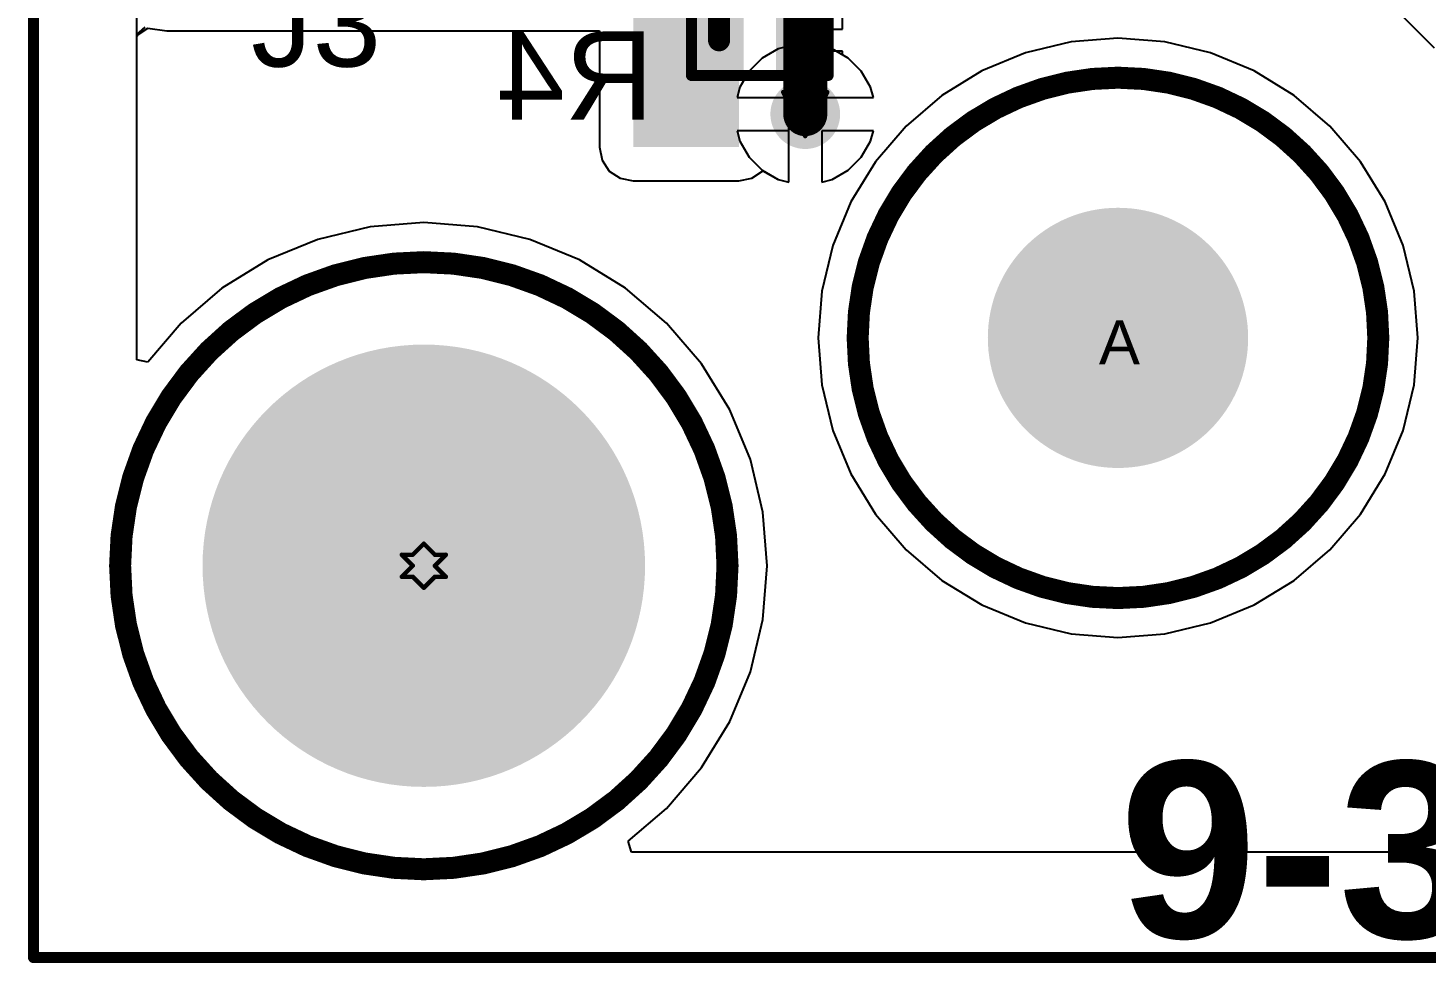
# Model space of a CAD drawing. Header units: inches. Extents: x -21 to 276, y -5 to 220.
# Drawn here: x -4.56 to 11.55, y -4.58 to 6.2 of the extents above; entities that cross this region are included whole.
import ezdxf

# ---------------------------------------------------------------- set-up
doc = ezdxf.new("R2010")
doc.units = ezdxf.units.IN
for name, color, linetype in [('Board_Outline', 216, 'Continuous'), ('Bottom Layer', 5, 'Continuous'), ('Bottom Overlay', 54, 'Continuous'), ('Bottom Paste', 16, 'Continuous'), ('Bottom Solder', 6, 'Continuous'), ('Drill Drawing', 1, 'Continuous'), ('Ground', 16, 'Continuous'), ('Keep-Out Layer', 6, 'Continuous'), ('Pad Holes', 156, 'Continuous'), ('Power + Signal', 76, 'Continuous'), ('Top Layer', 1, 'Continuous'), ('Top Overlay', 2, 'Continuous'), ('Top Solder', 216, 'Continuous'), ('Via Holes', 16, 'Continuous')]:
    doc.layers.add(name, color=color, linetype=linetype)
doc.styles.add('Arial', font='', dxfattribs={"height": 0.2})
doc.styles.add('Arial_Bold', font='', dxfattribs={"height": 0.2})
doc.styles.get('Arial').set_extended_font_data('Arial')
doc.styles.get('Arial_Bold').set_extended_font_data('Arial', bold=True)

# ---------------------------------------------------------------- blocks, each defined once
blk = doc.blocks.new('R___0402_B_194')
at = {"layer": 'Bottom Layer'}
for points in [[(-0.241, 0.317), (-0.241, -0.318), (-0.699, -0.318), (-0.699, 0.317)], [(0.699, 0.317), (0.699, -0.318), (0.241, -0.318), (0.241, 0.317)]]:
    blk.add_hatch(color=5, dxfattribs=at).paths.add_polyline_path(points)
at = {"layer": 'Bottom Paste'}
for points in [[(-0.241, 0.317), (-0.241, -0.318), (-0.699, -0.318), (-0.699, 0.317)], [(0.699, 0.317), (0.699, -0.318), (0.241, -0.318), (0.241, 0.317)]]:
    blk.add_hatch(color=16, dxfattribs=at).paths.add_polyline_path(points)
at = {"layer": 'Bottom Solder'}
for points in [[(-0.186, 0.373), (-0.186, -0.373), (-0.754, -0.373), (-0.754, 0.373)], [(0.754, 0.373), (0.754, -0.373), (0.186, -0.373), (0.186, 0.373)]]:
    blk.add_hatch(color=6, dxfattribs=at).paths.add_polyline_path(points)
at = {"layer": 'Bottom Overlay'}
for points in [[(-0.787, -0.406, 0.127, 0.127, 0), (-0.787, 0.406, 0.127, 0.127, 0)], [(-0.787, 0.406, 0.127, 0.127, 0), (0.787, 0.406, 0.127, 0.127, 0)], [(-0.813, 0.432, 0.00323, 0.00323, 0), (0.813, 0.432, 0.00323, 0.00323, 0)], [(0.787, -0.406, 0.127, 0.127, 0), (0.787, 0.406, 0.127, 0.127, 0)], [(-0.787, -0.406, 0.127, 0.127, 0), (0.787, -0.406, 0.127, 0.127, 0)]]:
    blk.add_lwpolyline(points, format="xyseb", dxfattribs=at)
for points in [[(-0.819, 0.406, 0.0635, 0.0635, 1), (-0.756, 0.406, 0.0635, 0.0635, 1)], [(-0.819, 0.406, 0.0635, 0.0635, 1), (-0.756, 0.406, 0.0635, 0.0635, 1)], [(-0.814, 0.432, 0.00161, 0.00161, 1), (-0.812, 0.432, 0.00161, 0.00161, 1)], [(0.756, 0.406, 0.0635, 0.0635, 1), (0.819, 0.406, 0.0635, 0.0635, 1)], [(0.756, 0.406, 0.0635, 0.0635, 1), (0.819, 0.406, 0.0635, 0.0635, 1)], [(0.812, 0.432, 0.00161, 0.00161, 1), (0.814, 0.432, 0.00161, 0.00161, 1)], [(-0.819, -0.406, 0.0635, 0.0635, 1), (-0.756, -0.406, 0.0635, 0.0635, 1)], [(-0.819, -0.406, 0.0635, 0.0635, 1), (-0.756, -0.406, 0.0635, 0.0635, 1)], [(0.756, -0.406, 0.0635, 0.0635, 1), (0.819, -0.406, 0.0635, 0.0635, 1)], [(0.756, -0.406, 0.0635, 0.0635, 1), (0.819, -0.406, 0.0635, 0.0635, 1)]]:
    blk.add_lwpolyline(points, format="xyseb", close=True, dxfattribs=at)

msp = doc.modelspace()

# ---------------------------------------------------------------- hatches: boundary and pattern name
at = {"layer": 'Bottom Layer'}
msp.add_hatch(color=5, dxfattribs=at).paths.add_polyline_path([(2.413, 4.826), (3.631, 4.826), (3.631, 7.829), (2.413, 7.829)])
h = msp.add_hatch(color=5, dxfattribs=at)
edge = h.paths.add_edge_path()
edge.add_arc((4.396, 5.207), 0.3, 0, 360)
at = {"layer": 'Bottom Solder'}
h = msp.add_hatch(color=6, dxfattribs=at)
edge = h.paths.add_edge_path()
edge.add_arc((4.396, 5.207), 0.402, 0, 360)
h = msp.add_hatch(color=6, dxfattribs=at)
edge = h.paths.add_edge_path()
edge.add_arc((8, 2.627), 0.102, 0, 360)
h = msp.add_hatch(color=6, dxfattribs=at)
edge = h.paths.add_edge_path()
edge.add_arc((0, 0), 0.102, 0, 360)
at = {"layer": 'Ground'}
h = msp.add_hatch(color=16, dxfattribs=at)
edge = h.paths.add_edge_path()
edge.add_arc((4.396, 5.207), 0.3, 0, 360)
at = {"layer": 'Pad Holes'}
h = msp.add_hatch(color=7, dxfattribs=at)
edge = h.paths.add_edge_path()
edge.add_arc((8, 2.627), 1.5, 0, 360)
h = msp.add_hatch(color=7, dxfattribs=at)
edge = h.paths.add_edge_path()
edge.add_arc((0, 0), 2.55, 0, 360)
at = {"layer": 'Power + Signal'}
h = msp.add_hatch(color=76, dxfattribs=at)
edge = h.paths.add_edge_path()
edge.add_arc((4.396, 5.207), 0.3, 0, 360)
at = {"layer": 'Top Layer'}
h = msp.add_hatch(color=1, dxfattribs=at)
edge = h.paths.add_edge_path()
edge.add_arc((4.396, 5.207), 0.3, 0, 360)
at = {"layer": 'Top Solder'}
h = msp.add_hatch(color=216, dxfattribs=at)
edge = h.paths.add_edge_path()
edge.add_arc((4.396, 5.207), 0.402, 0, 360)
h = msp.add_hatch(color=216, dxfattribs=at)
edge = h.paths.add_edge_path()
edge.add_arc((8, 2.627), 0.102, 0, 360)
h = msp.add_hatch(color=216, dxfattribs=at)
edge = h.paths.add_edge_path()
edge.add_arc((0, 0), 0.102, 0, 360)
at = {"layer": 'Via Holes'}
h = msp.add_hatch(color=7, dxfattribs=at)
edge = h.paths.add_edge_path()
edge.add_arc((4.396, 5.207), 0.15, 0, 360)

# ---------------------------------------------------------------- linework, layer by layer
at = {"layer": 'Board_Outline'}
for points in [[(-4.499, -4.518, 0.127, 0.127, 0), (-4.499, 95.482, 0.127, 0.127, 0)], [(-4.499, -4.518, 0.127, 0.127, 0), (109.501, -4.518, 0.127, 0.127, 0)]]:
    msp.add_lwpolyline(points, format="xyseb", dxfattribs=at)
msp.add_lwpolyline([(-4.53, -4.518, 0.0635, 0.0635, 1), (-4.467, -4.518, 0.0635, 0.0635, 1)], format="xyseb", close=True, dxfattribs=at)
msp.add_lwpolyline([(-4.53, -4.518, 0.0635, 0.0635, 1), (-4.467, -4.518, 0.0635, 0.0635, 1)], format="xyseb", close=True, dxfattribs=at)
at = {"layer": 'Bottom Layer'}
for p, q in [((4.824, 6.185), (4.824, 6.502)), ((-3.309, 6.106), (-3.292, 6.126)), ((-3.292, 6.126), (-3.182, 6.198)), ((-3.182, 6.198), (-2.962, 6.169)), ((-2.962, 6.169), (2.025, 6.169)), ((2.025, 6.169), (2.025, 4.826)), ((4.342, 5.931), (4.342, 6.185)), ((4.342, 6.185), (4.824, 6.185)), ((-3.309, 2.374), (-3.309, 6.106)), ((7.46, 6.039), (6.933, 5.913)), ((8, 6.082), (7.46, 6.039)), ((8.541, 6.039), (8, 6.082)), ((9.068, 5.913), (8.541, 6.039)), ((4.824, 5.931), (4.342, 5.931)), ((4.824, 5.892), (4.824, 5.931)), ((4.892, 5.854), (4.824, 5.892)), ((5.042, 5.703), (4.892, 5.854)), ((6.933, 5.913), (6.432, 5.705)), ((9.569, 5.705), (9.068, 5.913)), ((5.149, 5.519), (5.042, 5.703)), ((6.432, 5.705), (5.969, 5.422)), ((10.031, 5.422), (9.569, 5.705)), ((5.181, 5.397), (5.149, 5.519)), ((4.396, 5.207), (4.396, 5.397)), ((4.396, 5.397), (5.181, 5.397)), ((5.969, 5.422), (5.557, 5.07)), ((10.443, 5.07), (10.031, 5.422)), ((4.205, 4.422), (4.205, 5.207)), ((4.205, 5.207), (4.396, 5.207)), ((5.181, 5.016), (4.586, 5.016)), ((4.586, 5.016), (4.586, 4.422)), ((5.149, 4.895), (5.181, 5.016)), ((5.557, 5.07), (5.205, 4.657)), ((10.796, 4.657), (10.443, 5.07)), ((5.042, 4.711), (5.149, 4.895)), ((2.025, 4.826), (2.054, 4.677)), ((2.054, 4.677), (2.138, 4.551)), ((4.892, 4.56), (5.042, 4.711)), ((2.138, 4.551), (2.264, 4.467)), ((3.779, 4.467), (3.905, 4.551)), ((3.905, 4.551), (3.908, 4.555)), ((3.908, 4.555), (4.084, 4.454)), ((4.707, 4.454), (4.892, 4.56)), ((5.205, 4.657), (4.922, 4.195)), ((11.079, 4.195), (10.796, 4.657)), ((2.264, 4.467), (2.413, 4.438)), ((2.413, 4.438), (3.631, 4.438)), ((3.631, 4.438), (3.779, 4.467)), ((4.084, 4.454), (4.205, 4.422)), ((4.586, 4.422), (4.707, 4.454)), ((4.922, 4.195), (4.714, 3.694)), ((11.286, 3.694), (11.079, 4.195)), ((-0.619, 3.908), (-1.223, 3.763)), ((0, 3.957), (-0.619, 3.908)), ((0.619, 3.908), (0, 3.957)), ((1.223, 3.763), (0.619, 3.908)), ((-1.223, 3.763), (-1.796, 3.525)), ((1.796, 3.525), (1.223, 3.763)), ((4.714, 3.694), (4.588, 3.167)), ((11.413, 3.167), (11.286, 3.694)), ((-1.796, 3.525), (-2.326, 3.201)), ((2.326, 3.201), (1.796, 3.525)), ((-2.326, 3.201), (-2.798, 2.798)), ((2.798, 2.798), (2.326, 3.201)), ((4.588, 3.167), (4.545, 2.627)), ((11.455, 2.627), (11.413, 3.167)), ((-2.798, 2.798), (-3.182, 2.348)), ((3.201, 2.326), (2.798, 2.798)), ((4.545, 2.627), (4.588, 2.086)), ((11.413, 2.086), (11.455, 2.627)), ((-3.182, 2.348), (-3.309, 2.374)), ((3.525, 1.796), (3.201, 2.326)), ((4.588, 2.086), (4.714, 1.559)), ((11.286, 1.559), (11.413, 2.086)), ((3.763, 1.223), (3.525, 1.796)), ((4.714, 1.559), (4.922, 1.058)), ((11.079, 1.058), (11.286, 1.559)), ((3.908, 0.619), (3.763, 1.223)), ((4.922, 1.058), (5.205, 0.596)), ((10.796, 0.596), (11.079, 1.058)), ((3.957, 0), (3.908, 0.619)), ((5.205, 0.596), (5.557, 0.183)), ((10.443, 0.183), (10.796, 0.596)), ((5.557, 0.183), (5.969, -0.169)), ((10.031, -0.169), (10.443, 0.183)), ((3.908, -0.619), (3.957, 0)), ((5.969, -0.169), (6.432, -0.452)), ((9.569, -0.452), (10.031, -0.169)), ((6.432, -0.452), (6.933, -0.66)), ((9.068, -0.66), (9.569, -0.452)), ((3.763, -1.223), (3.908, -0.619)), ((6.933, -0.66), (7.46, -0.786)), ((7.46, -0.786), (8, -0.829)), ((8, -0.829), (8.541, -0.786)), ((8.541, -0.786), (9.068, -0.66)), ((3.525, -1.796), (3.763, -1.223)), ((3.201, -2.326), (3.525, -1.796)), ((2.798, -2.798), (3.201, -2.326)), ((2.356, -3.175), (2.798, -2.798)), ((2.395, -3.302), (2.356, -3.175)), ((102.608, -3.302), (2.395, -3.302))]:
    msp.add_line(p, q, dxfattribs=at)
msp.add_lwpolyline([(3.402, 6.058, 0.254, 0.254, 0), (3.402, 7.01, 0.254, 0.254, 0)], format="xyseb", dxfattribs=at)
msp.add_lwpolyline([(3.339, 6.058, 0.127, 0.127, 1), (3.466, 6.058, 0.127, 0.127, 1)], format="xyseb", close=True, dxfattribs=at)
at = {"layer": 'Drill Drawing'}
for points in [[(4.142, 5.461, 0.0508, 0.0508, 0), (4.65, 5.461, 0.0508, 0.0508, 0)], [(4.142, 5.461, 0.0508, 0.0508, 0), (4.396, 4.953, 0.0508, 0.0508, 0)], [(4.396, 4.953, 0.0508, 0.0508, 0), (4.65, 5.461, 0.0508, 0.0508, 0)], [(-0.127, 0.127, 0.0508, 0.0508, 0), (0, 0.254, 0.0508, 0.0508, 0)], [(0, 0.254, 0.0508, 0.0508, 0), (0.127, 0.127, 0.0508, 0.0508, 0)], [(-0.254, 0.127, 0.0508, 0.0508, 0), (-0.127, 0, 0.0508, 0.0508, 0)], [(-0.254, 0.127, 0.0508, 0.0508, 0), (-0.127, 0.127, 0.0508, 0.0508, 0)], [(-0.254, -0.127, 0.0508, 0.0508, 0), (-0.127, 0, 0.0508, 0.0508, 0)], [(0.127, 0.127, 0.0508, 0.0508, 0), (0.254, 0.127, 0.0508, 0.0508, 0)], [(0.127, 0, 0.0508, 0.0508, 0), (0.254, 0.127, 0.0508, 0.0508, 0)], [(0.127, 0, 0.0508, 0.0508, 0), (0.254, -0.127, 0.0508, 0.0508, 0)], [(-0.254, -0.127, 0.0508, 0.0508, 0), (-0.127, -0.127, 0.0508, 0.0508, 0)], [(-0.127, -0.127, 0.0508, 0.0508, 0), (0, -0.254, 0.0508, 0.0508, 0)], [(0, -0.254, 0.0508, 0.0508, 0), (0.127, -0.127, 0.0508, 0.0508, 0)], [(0.127, -0.127, 0.0508, 0.0508, 0), (0.254, -0.127, 0.0508, 0.0508, 0)]]:
    msp.add_lwpolyline(points, format="xyseb", dxfattribs=at)
for points in [[(4.129, 5.461, 0.0254, 0.0254, 1), (4.154, 5.461, 0.0254, 0.0254, 1)], [(4.129, 5.461, 0.0254, 0.0254, 1), (4.154, 5.461, 0.0254, 0.0254, 1)], [(4.637, 5.461, 0.0254, 0.0254, 1), (4.662, 5.461, 0.0254, 0.0254, 1)], [(4.637, 5.461, 0.0254, 0.0254, 1), (4.662, 5.461, 0.0254, 0.0254, 1)], [(4.383, 4.953, 0.0254, 0.0254, 1), (4.408, 4.953, 0.0254, 0.0254, 1)], [(4.383, 4.953, 0.0254, 0.0254, 1), (4.408, 4.953, 0.0254, 0.0254, 1)], [(-0.013, 0.254, 0.0254, 0.0254, 1), (0.013, 0.254, 0.0254, 0.0254, 1)], [(-0.013, 0.254, 0.0254, 0.0254, 1), (0.013, 0.254, 0.0254, 0.0254, 1)], [(-0.267, 0.127, 0.0254, 0.0254, 1), (-0.241, 0.127, 0.0254, 0.0254, 1)], [(-0.267, 0.127, 0.0254, 0.0254, 1), (-0.241, 0.127, 0.0254, 0.0254, 1)], [(-0.14, 0.127, 0.0254, 0.0254, 1), (-0.114, 0.127, 0.0254, 0.0254, 1)], [(-0.14, 0.127, 0.0254, 0.0254, 1), (-0.114, 0.127, 0.0254, 0.0254, 1)], [(-0.14, 0, 0.0254, 0.0254, 1), (-0.114, 0, 0.0254, 0.0254, 1)], [(-0.14, 0, 0.0254, 0.0254, 1), (-0.114, 0, 0.0254, 0.0254, 1)], [(0.114, 0.127, 0.0254, 0.0254, 1), (0.14, 0.127, 0.0254, 0.0254, 1)], [(0.114, 0.127, 0.0254, 0.0254, 1), (0.14, 0.127, 0.0254, 0.0254, 1)], [(0.114, 0, 0.0254, 0.0254, 1), (0.14, 0, 0.0254, 0.0254, 1)], [(0.114, 0, 0.0254, 0.0254, 1), (0.14, 0, 0.0254, 0.0254, 1)], [(0.241, 0.127, 0.0254, 0.0254, 1), (0.267, 0.127, 0.0254, 0.0254, 1)], [(0.241, 0.127, 0.0254, 0.0254, 1), (0.267, 0.127, 0.0254, 0.0254, 1)], [(-0.267, -0.127, 0.0254, 0.0254, 1), (-0.241, -0.127, 0.0254, 0.0254, 1)], [(-0.267, -0.127, 0.0254, 0.0254, 1), (-0.241, -0.127, 0.0254, 0.0254, 1)], [(-0.14, -0.127, 0.0254, 0.0254, 1), (-0.114, -0.127, 0.0254, 0.0254, 1)], [(-0.14, -0.127, 0.0254, 0.0254, 1), (-0.114, -0.127, 0.0254, 0.0254, 1)], [(0.114, -0.127, 0.0254, 0.0254, 1), (0.14, -0.127, 0.0254, 0.0254, 1)], [(0.114, -0.127, 0.0254, 0.0254, 1), (0.14, -0.127, 0.0254, 0.0254, 1)], [(0.241, -0.127, 0.0254, 0.0254, 1), (0.267, -0.127, 0.0254, 0.0254, 1)], [(0.241, -0.127, 0.0254, 0.0254, 1), (0.267, -0.127, 0.0254, 0.0254, 1)], [(-0.013, -0.254, 0.0254, 0.0254, 1), (0.013, -0.254, 0.0254, 0.0254, 1)], [(-0.013, -0.254, 0.0254, 0.0254, 1), (0.013, -0.254, 0.0254, 0.0254, 1)]]:
    msp.add_lwpolyline(points, format="xyseb", close=True, dxfattribs=at)
at = {"layer": 'Ground'}
for p, q in [((-3.309, 2.374), (-3.309, 6.39)), ((4.205, 5.992), (4.084, 5.96)), ((4.205, 5.397), (4.205, 5.992)), ((4.707, 5.96), (4.586, 5.992)), ((4.586, 5.992), (4.586, 5.397)), ((7.46, 6.039), (6.933, 5.913)), ((8, 6.082), (7.46, 6.039)), ((8.541, 6.039), (8, 6.082)), ((9.068, 5.913), (8.541, 6.039)), ((3.899, 5.854), (3.749, 5.703)), ((4.084, 5.96), (3.899, 5.854)), ((4.892, 5.854), (4.707, 5.96)), ((5.042, 5.703), (4.892, 5.854)), ((6.933, 5.913), (6.432, 5.705)), ((9.569, 5.705), (9.068, 5.913)), ((3.749, 5.703), (3.643, 5.519)), ((5.149, 5.519), (5.042, 5.703)), ((6.432, 5.705), (5.969, 5.422)), ((10.031, 5.422), (9.569, 5.705)), ((3.643, 5.519), (3.61, 5.397)), ((5.181, 5.397), (5.149, 5.519)), ((3.61, 5.397), (4.205, 5.397)), ((4.586, 5.397), (5.181, 5.397)), ((5.969, 5.422), (5.557, 5.07)), ((10.443, 5.07), (10.031, 5.422)), ((4.205, 5.016), (3.61, 5.016)), ((3.61, 5.016), (3.643, 4.895)), ((4.205, 4.422), (4.205, 5.016)), ((5.181, 5.016), (4.586, 5.016)), ((4.586, 5.016), (4.586, 4.422)), ((5.149, 4.895), (5.181, 5.016)), ((5.557, 5.07), (5.205, 4.657)), ((10.796, 4.657), (10.443, 5.07)), ((3.643, 4.895), (3.749, 4.711)), ((5.042, 4.711), (5.149, 4.895)), ((3.749, 4.711), (3.899, 4.56)), ((4.892, 4.56), (5.042, 4.711)), ((3.899, 4.56), (4.084, 4.454)), ((4.707, 4.454), (4.892, 4.56)), ((5.205, 4.657), (4.922, 4.195)), ((11.079, 4.195), (10.796, 4.657)), ((4.084, 4.454), (4.205, 4.422)), ((4.586, 4.422), (4.707, 4.454)), ((4.922, 4.195), (4.714, 3.694)), ((11.286, 3.694), (11.079, 4.195)), ((-0.619, 3.908), (-1.223, 3.763)), ((0, 3.957), (-0.619, 3.908)), ((0.619, 3.908), (0, 3.957)), ((1.223, 3.763), (0.619, 3.908)), ((-1.223, 3.763), (-1.796, 3.525)), ((1.796, 3.525), (1.223, 3.763)), ((4.714, 3.694), (4.588, 3.167)), ((11.413, 3.167), (11.286, 3.694)), ((-1.796, 3.525), (-2.326, 3.201)), ((2.326, 3.201), (1.796, 3.525)), ((-2.326, 3.201), (-2.798, 2.798)), ((2.798, 2.798), (2.326, 3.201)), ((4.588, 3.167), (4.545, 2.627)), ((11.455, 2.627), (11.413, 3.167)), ((-2.798, 2.798), (-3.182, 2.348)), ((3.201, 2.326), (2.798, 2.798)), ((4.545, 2.627), (4.588, 2.086)), ((11.413, 2.086), (11.455, 2.627)), ((-3.182, 2.348), (-3.309, 2.374)), ((3.525, 1.796), (3.201, 2.326)), ((4.588, 2.086), (4.714, 1.559)), ((11.286, 1.559), (11.413, 2.086)), ((3.763, 1.223), (3.525, 1.796)), ((4.714, 1.559), (4.922, 1.058)), ((11.079, 1.058), (11.286, 1.559)), ((3.908, 0.619), (3.763, 1.223)), ((4.922, 1.058), (5.205, 0.596)), ((10.796, 0.596), (11.079, 1.058)), ((3.957, 0), (3.908, 0.619)), ((5.205, 0.596), (5.557, 0.183)), ((10.443, 0.183), (10.796, 0.596)), ((5.557, 0.183), (5.969, -0.169)), ((10.031, -0.169), (10.443, 0.183)), ((3.908, -0.619), (3.957, 0)), ((5.969, -0.169), (6.432, -0.452)), ((9.569, -0.452), (10.031, -0.169)), ((6.432, -0.452), (6.933, -0.66)), ((9.068, -0.66), (9.569, -0.452)), ((3.763, -1.223), (3.908, -0.619)), ((6.933, -0.66), (7.46, -0.786)), ((7.46, -0.786), (8, -0.829)), ((8, -0.829), (8.541, -0.786)), ((8.541, -0.786), (9.068, -0.66)), ((3.525, -1.796), (3.763, -1.223)), ((3.201, -2.326), (3.525, -1.796)), ((2.798, -2.798), (3.201, -2.326)), ((2.356, -3.175), (2.798, -2.798)), ((2.395, -3.302), (2.356, -3.175)), ((102.608, -3.302), (2.395, -3.302))]:
    msp.add_line(p, q, dxfattribs=at)
at = {"layer": 'Keep-Out Layer'}
for points in [[(11, 2.627, 0.127, 0.127, 1), (5, 2.627, 0.127, 0.127, 1)], [(3.5, 0, 0.127, 0.127, 1), (-3.5, 0, 0.127, 0.127, 1)], [(4.969, 2.627, 0.0635, 0.0635, 1), (5.032, 2.627, 0.0635, 0.0635, 1)], [(10.969, 2.627, 0.0635, 0.0635, 1), (11.032, 2.627, 0.0635, 0.0635, 1)], [(-3.532, 0, 0.0635, 0.0635, 1), (-3.468, 0, 0.0635, 0.0635, 1)], [(3.468, 0, 0.0635, 0.0635, 1), (3.532, 0, 0.0635, 0.0635, 1)]]:
    msp.add_lwpolyline(points, format="xyseb", close=True, dxfattribs=at)
at = {"layer": 'Power + Signal'}
for p, q in [((-3.309, 2.374), (-3.309, 6.39)), ((4.205, 5.992), (4.084, 5.96)), ((4.205, 5.397), (4.205, 5.992)), ((4.707, 5.96), (4.586, 5.992)), ((4.586, 5.992), (4.586, 5.397)), ((7.46, 6.039), (6.933, 5.913)), ((8, 6.082), (7.46, 6.039)), ((8.541, 6.039), (8, 6.082)), ((9.068, 5.913), (8.541, 6.039)), ((3.899, 5.854), (3.749, 5.703)), ((4.084, 5.96), (3.899, 5.854)), ((4.892, 5.854), (4.707, 5.96)), ((5.042, 5.703), (4.892, 5.854)), ((6.933, 5.913), (6.432, 5.705)), ((9.569, 5.705), (9.068, 5.913)), ((3.749, 5.703), (3.643, 5.519)), ((5.149, 5.519), (5.042, 5.703)), ((6.432, 5.705), (5.969, 5.422)), ((10.031, 5.422), (9.569, 5.705)), ((3.643, 5.519), (3.61, 5.397)), ((5.181, 5.397), (5.149, 5.519)), ((3.61, 5.397), (4.205, 5.397)), ((4.586, 5.397), (5.181, 5.397)), ((5.969, 5.422), (5.557, 5.07)), ((10.443, 5.07), (10.031, 5.422)), ((4.205, 5.016), (3.61, 5.016)), ((3.61, 5.016), (3.643, 4.895)), ((4.205, 4.422), (4.205, 5.016)), ((5.181, 5.016), (4.586, 5.016)), ((4.586, 5.016), (4.586, 4.422)), ((5.149, 4.895), (5.181, 5.016)), ((5.557, 5.07), (5.205, 4.657)), ((10.796, 4.657), (10.443, 5.07)), ((3.643, 4.895), (3.749, 4.711)), ((5.042, 4.711), (5.149, 4.895)), ((3.749, 4.711), (3.899, 4.56)), ((4.892, 4.56), (5.042, 4.711)), ((3.899, 4.56), (4.084, 4.454)), ((4.707, 4.454), (4.892, 4.56)), ((5.205, 4.657), (4.922, 4.195)), ((11.079, 4.195), (10.796, 4.657)), ((4.084, 4.454), (4.205, 4.422)), ((4.586, 4.422), (4.707, 4.454)), ((4.922, 4.195), (4.714, 3.694)), ((11.286, 3.694), (11.079, 4.195)), ((-0.619, 3.908), (-1.223, 3.763)), ((0, 3.957), (-0.619, 3.908)), ((0.619, 3.908), (0, 3.957)), ((1.223, 3.763), (0.619, 3.908)), ((-1.223, 3.763), (-1.796, 3.525)), ((1.796, 3.525), (1.223, 3.763)), ((4.714, 3.694), (4.588, 3.167)), ((11.413, 3.167), (11.286, 3.694)), ((-1.796, 3.525), (-2.326, 3.201)), ((2.326, 3.201), (1.796, 3.525)), ((-2.326, 3.201), (-2.798, 2.798)), ((2.798, 2.798), (2.326, 3.201)), ((4.588, 3.167), (4.545, 2.627)), ((11.455, 2.627), (11.413, 3.167)), ((-2.798, 2.798), (-3.182, 2.348)), ((3.201, 2.326), (2.798, 2.798)), ((4.545, 2.627), (4.588, 2.086)), ((11.413, 2.086), (11.455, 2.627)), ((-3.182, 2.348), (-3.309, 2.374)), ((3.525, 1.796), (3.201, 2.326)), ((4.588, 2.086), (4.714, 1.559)), ((11.286, 1.559), (11.413, 2.086)), ((3.763, 1.223), (3.525, 1.796)), ((4.714, 1.559), (4.922, 1.058)), ((11.079, 1.058), (11.286, 1.559)), ((3.908, 0.619), (3.763, 1.223)), ((4.922, 1.058), (5.205, 0.596)), ((10.796, 0.596), (11.079, 1.058)), ((3.957, 0), (3.908, 0.619)), ((5.205, 0.596), (5.557, 0.183)), ((10.443, 0.183), (10.796, 0.596)), ((5.557, 0.183), (5.969, -0.169)), ((10.031, -0.169), (10.443, 0.183)), ((3.908, -0.619), (3.957, 0)), ((5.969, -0.169), (6.432, -0.452)), ((9.569, -0.452), (10.031, -0.169)), ((6.432, -0.452), (6.933, -0.66)), ((9.068, -0.66), (9.569, -0.452)), ((3.763, -1.223), (3.908, -0.619)), ((6.933, -0.66), (7.46, -0.786)), ((7.46, -0.786), (8, -0.829)), ((8, -0.829), (8.541, -0.786)), ((8.541, -0.786), (9.068, -0.66)), ((3.525, -1.796), (3.763, -1.223)), ((3.201, -2.326), (3.525, -1.796)), ((2.798, -2.798), (3.201, -2.326)), ((2.356, -3.175), (2.798, -2.798)), ((2.395, -3.302), (2.356, -3.175)), ((102.608, -3.302), (2.395, -3.302))]:
    msp.add_line(p, q, dxfattribs=at)
at = {"layer": 'Top Layer'}
for p, q in [((7.257, 10.36), (11.645, 5.973)), ((-3.309, 6.124), (-3.213, 6.208)), ((-3.309, 2.374), (-3.309, 6.124)), ((4.205, 5.992), (4.084, 5.96)), ((4.205, 5.397), (4.205, 5.992)), ((4.707, 5.96), (4.586, 5.992)), ((4.586, 5.992), (4.586, 5.397)), ((7.46, 6.039), (6.933, 5.913)), ((8, 6.082), (7.46, 6.039)), ((8.541, 6.039), (8, 6.082)), ((9.068, 5.913), (8.541, 6.039)), ((3.899, 5.854), (3.749, 5.703)), ((4.084, 5.96), (3.899, 5.854)), ((4.892, 5.854), (4.707, 5.96)), ((5.042, 5.703), (4.892, 5.854)), ((6.933, 5.913), (6.432, 5.705)), ((9.569, 5.705), (9.068, 5.913)), ((3.749, 5.703), (3.643, 5.519)), ((5.149, 5.519), (5.042, 5.703)), ((6.432, 5.705), (5.969, 5.422)), ((10.031, 5.422), (9.569, 5.705)), ((3.643, 5.519), (3.61, 5.397)), ((5.181, 5.397), (5.149, 5.519)), ((3.61, 5.397), (4.205, 5.397)), ((4.586, 5.397), (5.181, 5.397)), ((5.969, 5.422), (5.557, 5.07)), ((10.443, 5.07), (10.031, 5.422)), ((4.205, 5.016), (3.61, 5.016)), ((3.61, 5.016), (3.643, 4.895)), ((4.205, 4.422), (4.205, 5.016)), ((5.181, 5.016), (4.586, 5.016)), ((4.586, 5.016), (4.586, 4.422)), ((5.149, 4.895), (5.181, 5.016)), ((5.557, 5.07), (5.205, 4.657)), ((10.796, 4.657), (10.443, 5.07)), ((3.643, 4.895), (3.749, 4.711)), ((5.042, 4.711), (5.149, 4.895)), ((3.749, 4.711), (3.899, 4.56)), ((4.892, 4.56), (5.042, 4.711)), ((3.899, 4.56), (4.084, 4.454)), ((4.707, 4.454), (4.892, 4.56)), ((5.205, 4.657), (4.922, 4.195)), ((11.079, 4.195), (10.796, 4.657)), ((4.084, 4.454), (4.205, 4.422)), ((4.586, 4.422), (4.707, 4.454)), ((4.922, 4.195), (4.714, 3.694)), ((11.286, 3.694), (11.079, 4.195)), ((-0.619, 3.908), (-1.223, 3.763)), ((0, 3.957), (-0.619, 3.908)), ((0.619, 3.908), (0, 3.957)), ((1.223, 3.763), (0.619, 3.908)), ((-1.223, 3.763), (-1.796, 3.525)), ((1.796, 3.525), (1.223, 3.763)), ((4.714, 3.694), (4.588, 3.167)), ((11.413, 3.167), (11.286, 3.694)), ((-1.796, 3.525), (-2.326, 3.201)), ((2.326, 3.201), (1.796, 3.525)), ((-2.326, 3.201), (-2.798, 2.798)), ((2.798, 2.798), (2.326, 3.201)), ((4.588, 3.167), (4.545, 2.627)), ((11.455, 2.627), (11.413, 3.167)), ((-2.798, 2.798), (-3.182, 2.348)), ((3.201, 2.326), (2.798, 2.798)), ((4.545, 2.627), (4.588, 2.086)), ((11.413, 2.086), (11.455, 2.627)), ((-3.182, 2.348), (-3.309, 2.374)), ((3.525, 1.796), (3.201, 2.326)), ((4.588, 2.086), (4.714, 1.559)), ((11.286, 1.559), (11.413, 2.086)), ((3.763, 1.223), (3.525, 1.796)), ((4.714, 1.559), (4.922, 1.058)), ((11.079, 1.058), (11.286, 1.559)), ((3.908, 0.619), (3.763, 1.223)), ((4.922, 1.058), (5.205, 0.596)), ((10.796, 0.596), (11.079, 1.058)), ((3.957, 0), (3.908, 0.619)), ((5.205, 0.596), (5.557, 0.183)), ((10.443, 0.183), (10.796, 0.596)), ((5.557, 0.183), (5.969, -0.169)), ((10.031, -0.169), (10.443, 0.183)), ((3.908, -0.619), (3.957, 0)), ((5.969, -0.169), (6.432, -0.452)), ((9.569, -0.452), (10.031, -0.169)), ((6.432, -0.452), (6.933, -0.66)), ((9.068, -0.66), (9.569, -0.452)), ((3.763, -1.223), (3.908, -0.619)), ((6.933, -0.66), (7.46, -0.786)), ((7.46, -0.786), (8, -0.829)), ((8, -0.829), (8.541, -0.786)), ((8.541, -0.786), (9.068, -0.66)), ((3.525, -1.796), (3.763, -1.223)), ((3.201, -2.326), (3.525, -1.796)), ((2.798, -2.798), (3.201, -2.326)), ((2.356, -3.175), (2.798, -2.798)), ((2.395, -3.302), (2.356, -3.175)), ((102.608, -3.302), (2.395, -3.302))]:
    msp.add_line(p, q, dxfattribs=at)
msp.add_lwpolyline([(4.396, 5.207, 0.508, 0.508, 0), (4.396, 8.353, 0.508, 0.508, 0)], format="xyseb", dxfattribs=at)
msp.add_lwpolyline([(4.269, 5.207, 0.254, 0.254, 1), (4.523, 5.207, 0.254, 0.254, 1)], format="xyseb", close=True, dxfattribs=at)
at = {"layer": 'Top Overlay'}
for points in [[(11, 2.627, 0.254, 0.254, 1), (5, 2.627, 0.254, 0.254, 1)], [(3.5, 0, 0.254, 0.254, 1), (-3.5, 0, 0.254, 0.254, 1)], [(4.937, 2.627, 0.127, 0.127, 1), (5.064, 2.627, 0.127, 0.127, 1)], [(10.937, 2.627, 0.127, 0.127, 1), (11.064, 2.627, 0.127, 0.127, 1)], [(-3.564, 0, 0.127, 0.127, 1), (-3.437, 0, 0.127, 0.127, 1)], [(3.437, 0, 0.127, 0.127, 1), (3.564, 0, 0.127, 0.127, 1)]]:
    msp.add_lwpolyline(points, format="xyseb", close=True, dxfattribs=at)

# ---------------------------------------------------------------- block references
msp.add_blockref('R___0402_B_194', (3.872, 6.058))

# ---------------------------------------------------------------- texts
at = {"layer": 'Bottom Overlay', "style": 'Arial', "text_generation_flag": 2}
msp.add_text('R4', height=1.016, dxfattribs=at).set_placement((2.65, 5.144))
at = {"layer": 'Drill Drawing', "style": 'Arial'}
msp.add_text('A', height=0.508, dxfattribs=at).set_placement((7.78, 2.322))
at = {"layer": 'Top Overlay', "style": 'Arial'}
msp.add_text('J3', height=1.016, dxfattribs=at).set_placement((-1.991, 5.755))
at = {"layer": 'Top Overlay', "style": 'Arial_Bold'}
msp.add_text('9-30VDC', height=2.032, rotation=360, dxfattribs=at).set_placement((8.02, -4.29))

doc.saveas('drawing.dxf')
